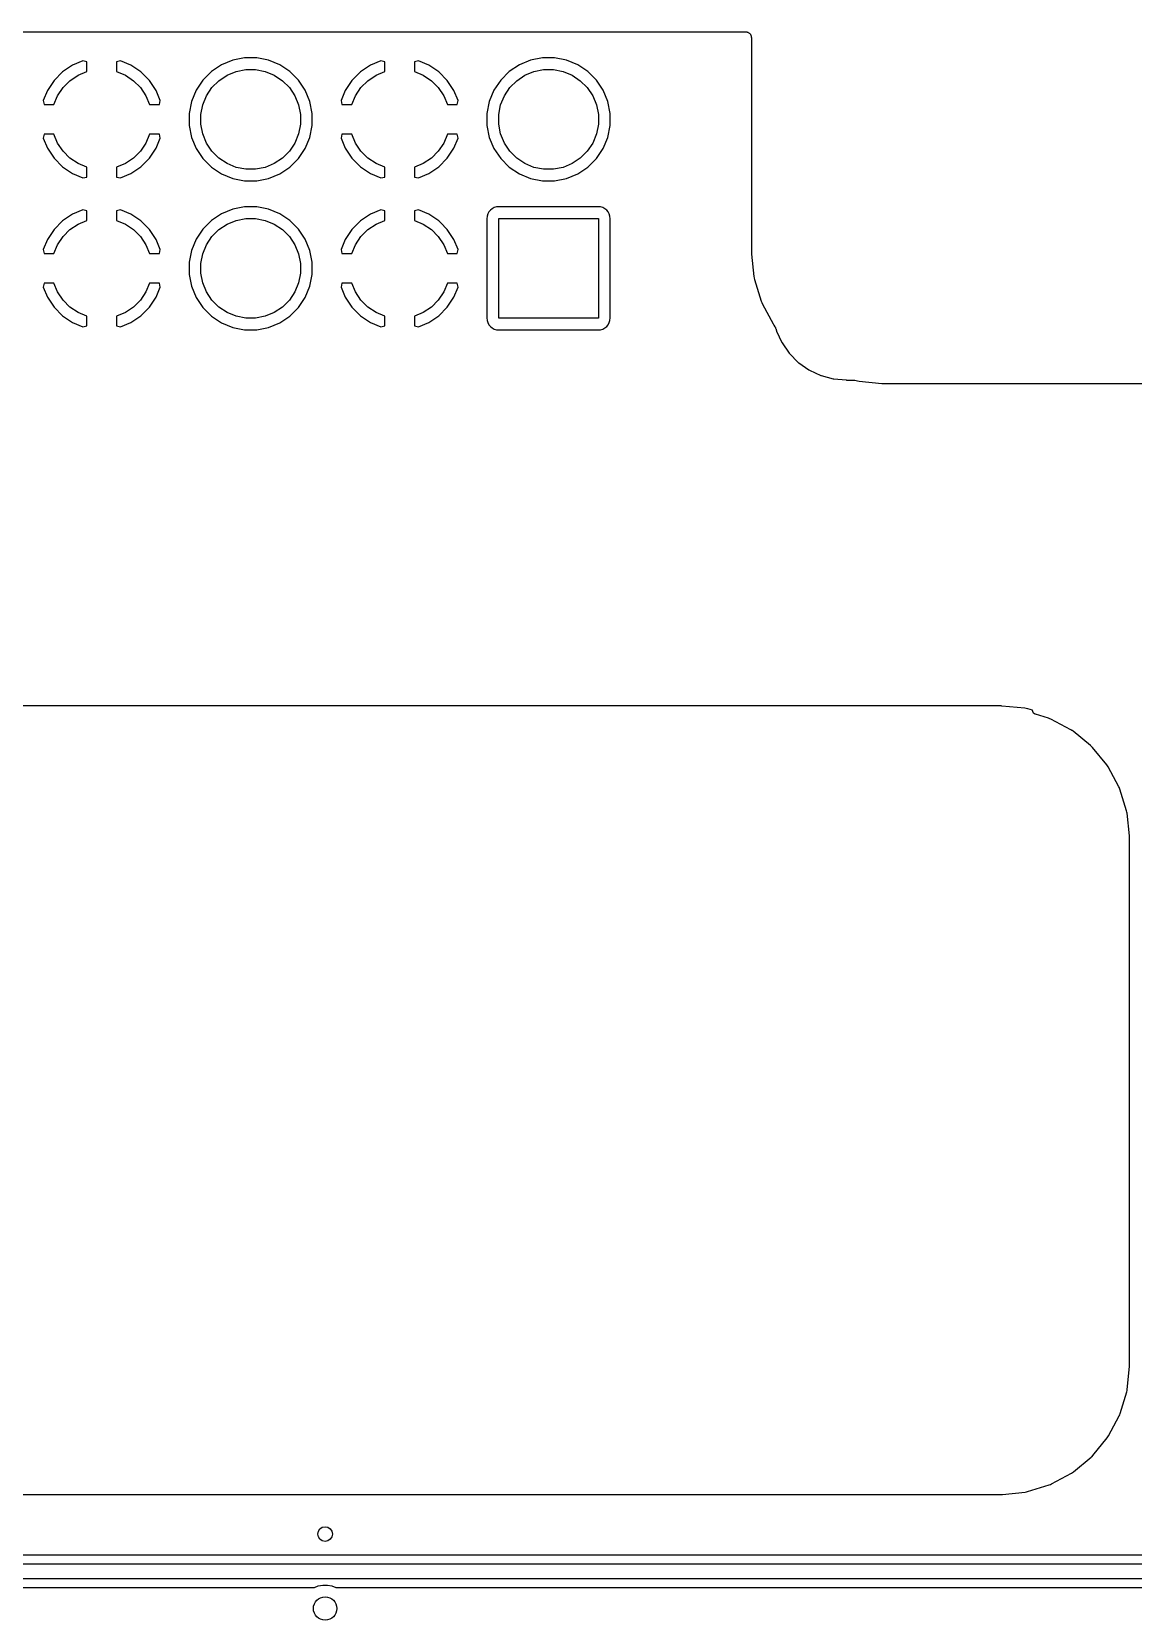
# Model space of a CAD drawing. Extents: x 4.56 to 9.07, y -4.98 to -1.83.
# Drawn here: x 5.753 to 6.493, y -2.933 to -1.866 of the extents above; entities that cross this region are included whole.
import ezdxf

# ---------------------------------------------------------------- set-up
doc = ezdxf.new("R2010")
doc.units = 0
doc.header["$MEASUREMENT"] = 0
doc.layers.add('BLACK', color=7, linetype='CONTINUOUS')

msp = doc.modelspace()

# ---------------------------------------------------------------- linework, layer by layer
at = {"layer": 'BLACK', "linetype": 'CONTINUOUS'}
for p, q in [((4.75004, -1.86614), (6.23228, -1.86614)), ((6.23228, -1.86614), (6.23231, -1.86614)), ((6.23231, -1.86614), (6.23231, -1.86614)), ((6.23231, -1.86614), (6.23231, -1.86614)), ((6.23231, -1.86614), (6.23234, -1.86614)), ((6.23234, -1.86614), (6.2327, -1.86618)), ((6.2327, -1.86618), (6.23308, -1.86622)), ((6.23308, -1.86622), (6.23309, -1.86623)), ((6.23309, -1.86623), (6.2331, -1.86623)), ((6.2331, -1.86623), (6.23346, -1.86634)), ((6.23346, -1.86634), (6.23381, -1.86645)), ((6.23381, -1.86645), (6.23382, -1.86646)), ((6.23382, -1.86646), (6.23383, -1.86646)), ((6.23383, -1.86646), (6.23416, -1.86664)), ((6.23416, -1.86664), (6.23449, -1.86681)), ((6.23449, -1.86681), (6.2345, -1.86682)), ((6.2345, -1.86682), (6.23451, -1.86683)), ((6.23451, -1.86683), (6.23479, -1.86707)), ((6.23479, -1.86707), (6.23508, -1.8673)), ((6.23508, -1.8673), (6.23509, -1.86732)), ((6.23509, -1.86732), (6.2351, -1.86732)), ((6.2351, -1.86732), (6.23533, -1.86761)), ((6.23533, -1.86761), (6.23556, -1.8679)), ((6.23556, -1.8679), (6.23557, -1.86791)), ((6.23557, -1.86791), (6.23558, -1.86792)), ((6.23558, -1.86792), (6.23575, -1.86825)), ((6.23575, -1.86825), (6.23592, -1.86858)), ((6.23592, -1.86858), (6.23593, -1.86859)), ((6.23593, -1.86859), (6.23593, -1.8686)), ((6.23593, -1.8686), (6.23604, -1.86896)), ((6.23604, -1.86896), (6.23615, -1.86931)), ((6.23615, -1.86931), (6.23615, -1.86933)), ((6.23615, -1.86933), (6.23615, -1.86934)), ((6.23615, -1.86934), (6.23618, -1.86971)), ((6.23618, -1.86971), (6.23622, -1.87008)), ((6.23622, -1.87008), (6.23622, -2.01426)), ((5.78733, -1.88573), (5.78041, -1.88862)), ((5.79, -1.8863), (5.78733, -1.88573)), ((5.79, -1.89292), (5.79, -1.8863)), ((5.81267, -1.88573), (5.81, -1.8863)), ((5.81, -1.8863), (5.81, -1.89292)), ((5.81959, -1.88862), (5.81267, -1.88573)), ((5.88794, -1.88525), (5.88042, -1.88837)), ((5.89593, -1.88366), (5.88794, -1.88525)), ((5.90407, -1.88366), (5.89593, -1.88366)), ((5.91206, -1.88525), (5.90407, -1.88366)), ((5.91958, -1.88837), (5.91206, -1.88525)), ((5.98733, -1.88573), (5.98041, -1.88862)), ((5.99, -1.8863), (5.98733, -1.88573)), ((5.99, -1.89292), (5.99, -1.8863)), ((6.01267, -1.88573), (6.01, -1.8863)), ((6.01, -1.8863), (6.01, -1.89292)), ((6.01959, -1.88862), (6.01267, -1.88573)), ((6.08794, -1.88525), (6.08042, -1.88837)), ((6.09593, -1.88366), (6.08794, -1.88525)), ((6.10407, -1.88366), (6.09593, -1.88366)), ((6.11206, -1.88525), (6.10407, -1.88366)), ((6.11958, -1.88837), (6.11206, -1.88525)), ((5.77369, -1.89314), (5.76798, -1.89889)), ((5.78041, -1.88862), (5.77369, -1.89314)), ((5.77867, -1.89901), (5.78415, -1.89534)), ((5.78415, -1.89534), (5.79, -1.89292)), ((5.81, -1.89292), (5.81585, -1.89534)), ((5.81585, -1.89534), (5.82133, -1.89901)), ((5.82631, -1.89314), (5.81959, -1.88862)), ((5.83202, -1.89889), (5.82631, -1.89314)), ((5.86789, -1.89865), (5.86337, -1.90542)), ((5.87365, -1.89289), (5.86789, -1.89865)), ((5.88042, -1.88837), (5.87365, -1.89289)), ((5.87867, -1.89901), (5.88415, -1.89534)), ((5.88415, -1.89534), (5.89024, -1.89282)), ((5.89024, -1.89282), (5.8967, -1.89154)), ((5.8967, -1.89154), (5.9033, -1.89154)), ((5.9033, -1.89154), (5.90976, -1.89282)), ((5.90976, -1.89282), (5.91585, -1.89534)), ((5.91585, -1.89534), (5.92133, -1.89901)), ((5.92635, -1.89289), (5.91958, -1.88837)), ((5.93211, -1.89865), (5.92635, -1.89289)), ((5.93663, -1.90542), (5.93211, -1.89865)), ((5.97369, -1.89314), (5.96798, -1.89889)), ((5.98041, -1.88862), (5.97369, -1.89314)), ((5.97867, -1.89901), (5.98415, -1.89534)), ((5.98415, -1.89534), (5.99, -1.89292)), ((6.01, -1.89292), (6.01585, -1.89534)), ((6.01585, -1.89534), (6.02133, -1.89901)), ((6.02631, -1.89314), (6.01959, -1.88862)), ((6.03202, -1.89889), (6.02631, -1.89314)), ((6.06789, -1.89865), (6.06337, -1.90542)), ((6.07365, -1.89289), (6.06789, -1.89865)), ((6.08042, -1.88837), (6.07365, -1.89289)), ((6.07867, -1.89901), (6.08415, -1.89534)), ((6.08415, -1.89534), (6.09024, -1.89282)), ((6.09024, -1.89282), (6.0967, -1.89154)), ((6.0967, -1.89154), (6.1033, -1.89154)), ((6.1033, -1.89154), (6.10976, -1.89282)), ((6.10976, -1.89282), (6.11585, -1.89534)), ((6.11585, -1.89534), (6.12133, -1.89901)), ((6.12635, -1.89289), (6.11958, -1.88837)), ((6.13211, -1.89865), (6.12635, -1.89289)), ((6.13663, -1.90542), (6.13211, -1.89865)), ((5.7635, -1.90564), (5.76073, -1.91237)), ((5.76798, -1.89889), (5.7635, -1.90564)), ((5.76792, -1.915), (5.77034, -1.90915)), ((5.77034, -1.90915), (5.77401, -1.90367)), ((5.77401, -1.90367), (5.77867, -1.89901)), ((5.82133, -1.89901), (5.82599, -1.90367)), ((5.82599, -1.90367), (5.82966, -1.90915)), ((5.82966, -1.90915), (5.83208, -1.915)), ((5.8365, -1.90564), (5.83202, -1.89889)), ((5.83927, -1.91237), (5.8365, -1.90564)), ((5.86337, -1.90542), (5.86025, -1.91294)), ((5.86782, -1.91524), (5.87034, -1.90915)), ((5.87034, -1.90915), (5.87401, -1.90367)), ((5.87401, -1.90367), (5.87867, -1.89901)), ((5.92133, -1.89901), (5.92599, -1.90367)), ((5.92599, -1.90367), (5.92966, -1.90915)), ((5.92966, -1.90915), (5.93218, -1.91524)), ((5.93975, -1.91294), (5.93663, -1.90542)), ((5.9635, -1.90564), (5.96073, -1.91237)), ((5.96798, -1.89889), (5.9635, -1.90564)), ((5.96792, -1.915), (5.97034, -1.90915)), ((5.97034, -1.90915), (5.97401, -1.90367)), ((5.97401, -1.90367), (5.97867, -1.89901)), ((6.02133, -1.89901), (6.02599, -1.90367)), ((6.02599, -1.90367), (6.02966, -1.90915)), ((6.02966, -1.90915), (6.03208, -1.915)), ((6.0365, -1.90564), (6.03202, -1.89889)), ((6.03927, -1.91237), (6.0365, -1.90564)), ((6.06337, -1.90542), (6.06025, -1.91294)), ((6.06782, -1.91524), (6.07034, -1.90915)), ((6.07034, -1.90915), (6.07401, -1.90367)), ((6.07401, -1.90367), (6.07867, -1.89901)), ((6.12133, -1.89901), (6.12599, -1.90367)), ((6.12599, -1.90367), (6.12966, -1.90915)), ((6.12966, -1.90915), (6.13218, -1.91524)), ((6.13975, -1.91294), (6.13663, -1.90542)), ((5.76073, -1.91237), (5.76128, -1.915)), ((5.76128, -1.915), (5.76792, -1.915)), ((5.83208, -1.915), (5.83872, -1.915)), ((5.83872, -1.915), (5.83927, -1.91237)), ((5.86025, -1.91294), (5.85866, -1.92093)), ((5.86654, -1.9217), (5.86782, -1.91524)), ((5.93218, -1.91524), (5.93346, -1.9217)), ((5.94134, -1.92093), (5.93975, -1.91294)), ((5.96073, -1.91237), (5.96128, -1.915)), ((5.96128, -1.915), (5.96792, -1.915)), ((6.03208, -1.915), (6.03872, -1.915)), ((6.03872, -1.915), (6.03927, -1.91237)), ((6.06025, -1.91294), (6.05866, -1.92093)), ((6.06654, -1.9217), (6.06782, -1.91524)), ((6.13218, -1.91524), (6.13346, -1.9217)), ((6.14134, -1.92093), (6.13975, -1.91294)), ((5.85866, -1.92093), (5.85866, -1.92907)), ((5.85866, -1.92907), (5.86025, -1.93706)), ((5.86654, -1.9283), (5.86654, -1.9217)), ((5.86782, -1.93476), (5.86654, -1.9283)), ((5.93346, -1.9283), (5.93218, -1.93476)), ((5.93346, -1.9217), (5.93346, -1.9283)), ((5.93975, -1.93706), (5.94134, -1.92907)), ((5.94134, -1.92907), (5.94134, -1.92093)), ((6.05866, -1.92093), (6.05866, -1.92907)), ((6.05866, -1.92907), (6.06025, -1.93706)), ((6.06654, -1.9283), (6.06654, -1.9217)), ((6.06782, -1.93476), (6.06654, -1.9283)), ((6.13346, -1.9283), (6.13218, -1.93476)), ((6.13346, -1.9217), (6.13346, -1.9283)), ((6.13975, -1.93706), (6.14134, -1.92907)), ((6.14134, -1.92907), (6.14134, -1.92093)), ((5.76128, -1.935), (5.76073, -1.93763)), ((5.76073, -1.93763), (5.7635, -1.94436)), ((5.76792, -1.935), (5.76128, -1.935)), ((5.77034, -1.94085), (5.76792, -1.935)), ((5.77401, -1.94633), (5.77034, -1.94085)), ((5.82966, -1.94085), (5.82599, -1.94633)), ((5.83208, -1.935), (5.82966, -1.94085)), ((5.83872, -1.935), (5.83208, -1.935)), ((5.8365, -1.94436), (5.83927, -1.93763)), ((5.83927, -1.93763), (5.83872, -1.935)), ((5.86025, -1.93706), (5.86337, -1.94458)), ((5.87034, -1.94085), (5.86782, -1.93476)), ((5.87401, -1.94633), (5.87034, -1.94085)), ((5.92966, -1.94085), (5.92599, -1.94633)), ((5.93218, -1.93476), (5.92966, -1.94085)), ((5.93663, -1.94458), (5.93975, -1.93706)), ((5.96128, -1.935), (5.96073, -1.93763)), ((5.96073, -1.93763), (5.9635, -1.94436)), ((5.96792, -1.935), (5.96128, -1.935)), ((5.97034, -1.94085), (5.96792, -1.935)), ((5.97401, -1.94633), (5.97034, -1.94085)), ((6.02966, -1.94085), (6.02599, -1.94633)), ((6.03208, -1.935), (6.02966, -1.94085)), ((6.03872, -1.935), (6.03208, -1.935)), ((6.0365, -1.94436), (6.03927, -1.93763)), ((6.03927, -1.93763), (6.03872, -1.935)), ((6.06025, -1.93706), (6.06337, -1.94458)), ((6.07034, -1.94085), (6.06782, -1.93476)), ((6.07401, -1.94633), (6.07034, -1.94085)), ((6.12966, -1.94085), (6.12599, -1.94633)), ((6.13218, -1.93476), (6.12966, -1.94085)), ((6.13663, -1.94458), (6.13975, -1.93706)), ((5.7635, -1.94436), (5.76798, -1.95111)), ((5.76798, -1.95111), (5.77369, -1.95686)), ((5.77867, -1.95099), (5.77401, -1.94633)), ((5.78415, -1.95466), (5.77867, -1.95099)), ((5.82133, -1.95099), (5.81585, -1.95466)), ((5.82599, -1.94633), (5.82133, -1.95099)), ((5.82631, -1.95686), (5.83202, -1.95111)), ((5.83202, -1.95111), (5.8365, -1.94436)), ((5.86337, -1.94458), (5.86789, -1.95135)), ((5.86789, -1.95135), (5.87365, -1.95711)), ((5.87867, -1.95099), (5.87401, -1.94633)), ((5.88415, -1.95466), (5.87867, -1.95099)), ((5.92133, -1.95099), (5.91585, -1.95466)), ((5.92599, -1.94633), (5.92133, -1.95099)), ((5.92635, -1.95711), (5.93211, -1.95135)), ((5.93211, -1.95135), (5.93663, -1.94458)), ((5.9635, -1.94436), (5.96798, -1.95111)), ((5.96798, -1.95111), (5.97369, -1.95686)), ((5.97867, -1.95099), (5.97401, -1.94633)), ((5.98415, -1.95466), (5.97867, -1.95099)), ((6.02133, -1.95099), (6.01585, -1.95466)), ((6.02599, -1.94633), (6.02133, -1.95099)), ((6.02631, -1.95686), (6.03202, -1.95111)), ((6.03202, -1.95111), (6.0365, -1.94436)), ((6.06337, -1.94458), (6.06789, -1.95135)), ((6.06789, -1.95135), (6.07365, -1.95711)), ((6.07867, -1.95099), (6.07401, -1.94633)), ((6.08415, -1.95466), (6.07867, -1.95099)), ((6.12133, -1.95099), (6.11585, -1.95466)), ((6.12599, -1.94633), (6.12133, -1.95099)), ((6.12635, -1.95711), (6.13211, -1.95135)), ((6.13211, -1.95135), (6.13663, -1.94458)), ((5.77369, -1.95686), (5.78041, -1.96138)), ((5.78041, -1.96138), (5.78733, -1.96427)), ((5.79, -1.95708), (5.78415, -1.95466)), ((5.79, -1.9637), (5.79, -1.95708)), ((5.81585, -1.95466), (5.81, -1.95708)), ((5.81, -1.95708), (5.81, -1.9637)), ((5.81267, -1.96427), (5.81959, -1.96138)), ((5.81959, -1.96138), (5.82631, -1.95686)), ((5.87365, -1.95711), (5.88042, -1.96163)), ((5.88042, -1.96163), (5.88794, -1.96475)), ((5.89024, -1.95718), (5.88415, -1.95466)), ((5.8967, -1.95846), (5.89024, -1.95718)), ((5.9033, -1.95846), (5.8967, -1.95846)), ((5.90976, -1.95718), (5.9033, -1.95846)), ((5.91585, -1.95466), (5.90976, -1.95718)), ((5.91206, -1.96475), (5.91958, -1.96163)), ((5.91958, -1.96163), (5.92635, -1.95711)), ((5.97369, -1.95686), (5.98041, -1.96138)), ((5.98041, -1.96138), (5.98733, -1.96427)), ((5.99, -1.95708), (5.98415, -1.95466)), ((5.99, -1.9637), (5.99, -1.95708)), ((6.01585, -1.95466), (6.01, -1.95708)), ((6.01, -1.95708), (6.01, -1.9637)), ((6.01267, -1.96427), (6.01959, -1.96138)), ((6.01959, -1.96138), (6.02631, -1.95686)), ((6.07365, -1.95711), (6.08042, -1.96163)), ((6.08042, -1.96163), (6.08794, -1.96475)), ((6.09024, -1.95718), (6.08415, -1.95466)), ((6.0967, -1.95846), (6.09024, -1.95718)), ((6.1033, -1.95846), (6.0967, -1.95846)), ((6.10976, -1.95718), (6.1033, -1.95846)), ((6.11585, -1.95466), (6.10976, -1.95718)), ((6.11206, -1.96475), (6.11958, -1.96163)), ((6.11958, -1.96163), (6.12635, -1.95711)), ((5.78733, -1.96427), (5.79, -1.9637)), ((5.81, -1.9637), (5.81267, -1.96427)), ((5.88794, -1.96475), (5.89593, -1.96634)), ((5.89593, -1.96634), (5.90407, -1.96634)), ((5.90407, -1.96634), (5.91206, -1.96475)), ((5.98733, -1.96427), (5.99, -1.9637)), ((6.01, -1.9637), (6.01267, -1.96427)), ((6.08794, -1.96475), (6.09593, -1.96634)), ((6.09593, -1.96634), (6.10407, -1.96634)), ((6.10407, -1.96634), (6.11206, -1.96475)), ((5.89593, -1.98366), (5.88794, -1.98525)), ((5.90407, -1.98366), (5.89593, -1.98366)), ((5.91206, -1.98525), (5.90407, -1.98366)), ((6.06499, -1.98378), (6.06351, -1.98423)), ((6.06673, -1.9836), (6.06499, -1.98378)), ((6.13327, -1.9836), (6.06673, -1.9836)), ((6.13501, -1.98378), (6.13327, -1.9836)), ((6.13649, -1.98423), (6.13501, -1.98378)), ((5.77369, -1.99314), (5.76798, -1.99889)), ((5.78041, -1.98862), (5.77369, -1.99314)), ((5.78733, -1.98573), (5.78041, -1.98862)), ((5.78415, -1.99534), (5.79, -1.99292)), ((5.79, -1.9863), (5.78733, -1.98573)), ((5.79, -1.99292), (5.79, -1.9863)), ((5.81267, -1.98573), (5.81, -1.9863)), ((5.81, -1.9863), (5.81, -1.99292)), ((5.81, -1.99292), (5.81585, -1.99534)), ((5.81959, -1.98862), (5.81267, -1.98573)), ((5.82631, -1.99314), (5.81959, -1.98862)), ((5.83202, -1.99889), (5.82631, -1.99314)), ((5.87365, -1.99289), (5.86789, -1.99865)), ((5.88042, -1.98837), (5.87365, -1.99289)), ((5.88794, -1.98525), (5.88042, -1.98837)), ((5.88415, -1.99534), (5.89024, -1.99282)), ((5.89024, -1.99282), (5.8967, -1.99154)), ((5.8967, -1.99154), (5.9033, -1.99154)), ((5.9033, -1.99154), (5.90976, -1.99282)), ((5.90976, -1.99282), (5.91585, -1.99534)), ((5.91958, -1.98837), (5.91206, -1.98525)), ((5.92635, -1.99289), (5.91958, -1.98837)), ((5.93211, -1.99865), (5.92635, -1.99289)), ((5.97369, -1.99314), (5.96798, -1.99889)), ((5.98041, -1.98862), (5.97369, -1.99314)), ((5.98733, -1.98573), (5.98041, -1.98862)), ((5.98415, -1.99534), (5.99, -1.99292)), ((5.99, -1.9863), (5.98733, -1.98573)), ((5.99, -1.99292), (5.99, -1.9863)), ((6.01267, -1.98573), (6.01, -1.9863)), ((6.01, -1.9863), (6.01, -1.99292)), ((6.01, -1.99292), (6.01585, -1.99534)), ((6.01959, -1.98862), (6.01267, -1.98573)), ((6.02631, -1.99314), (6.01959, -1.98862)), ((6.02747, -1.99431), (6.02631, -1.99314)), ((6.03202, -1.99889), (6.02747, -1.99431)), ((6.05878, -1.98999), (6.0586, -1.99173)), ((6.0586, -1.99173), (6.0586, -2.05827)), ((6.05923, -1.98851), (6.05878, -1.98999)), ((6.05996, -1.98714), (6.05923, -1.98851)), ((6.06094, -1.98594), (6.05996, -1.98714)), ((6.06214, -1.98496), (6.06094, -1.98594)), ((6.06351, -1.98423), (6.06214, -1.98496)), ((6.06654, -2.05846), (6.06654, -1.99154)), ((6.06654, -1.99154), (6.13346, -1.99154)), ((6.13346, -1.99154), (6.13346, -2.05846)), ((6.13786, -1.98496), (6.13649, -1.98423)), ((6.13906, -1.98594), (6.13786, -1.98496)), ((6.14004, -1.98714), (6.13906, -1.98594)), ((6.14077, -1.98851), (6.14004, -1.98714)), ((6.14122, -1.98999), (6.14077, -1.98851)), ((6.1414, -1.99173), (6.14122, -1.98999)), ((6.1414, -2.05827), (6.1414, -1.99173)), ((5.76798, -1.99889), (5.7635, -2.00564)), ((5.77034, -2.00915), (5.77401, -2.00367)), ((5.77401, -2.00367), (5.77867, -1.99901)), ((5.77867, -1.99901), (5.78415, -1.99534)), ((5.81585, -1.99534), (5.82133, -1.99901)), ((5.82133, -1.99901), (5.82599, -2.00367)), ((5.82599, -2.00367), (5.82966, -2.00915)), ((5.8365, -2.00564), (5.83202, -1.99889)), ((5.86337, -2.00542), (5.86025, -2.01294)), ((5.86789, -1.99865), (5.86337, -2.00542)), ((5.87034, -2.00915), (5.87401, -2.00367)), ((5.87401, -2.00367), (5.87867, -1.99901)), ((5.87867, -1.99901), (5.88415, -1.99534)), ((5.91585, -1.99534), (5.92133, -1.99901)), ((5.92133, -1.99901), (5.92599, -2.00367)), ((5.92599, -2.00367), (5.92966, -2.00915)), ((5.93663, -2.00542), (5.93211, -1.99865)), ((5.93975, -2.01294), (5.93663, -2.00542)), ((5.96798, -1.99889), (5.9635, -2.00564)), ((5.97034, -2.00915), (5.97401, -2.00367)), ((5.97401, -2.00367), (5.97867, -1.99901)), ((5.97867, -1.99901), (5.98415, -1.99534)), ((6.01585, -1.99534), (6.02133, -1.99901)), ((6.02133, -1.99901), (6.02599, -2.00367)), ((6.02599, -2.00367), (6.02966, -2.00915)), ((6.0365, -2.00564), (6.03202, -1.99889)), ((5.7635, -2.00564), (5.76073, -2.01237)), ((5.76073, -2.01237), (5.76128, -2.015)), ((5.76128, -2.015), (5.76792, -2.015)), ((5.76792, -2.015), (5.77034, -2.00915)), ((5.82966, -2.00915), (5.83208, -2.015)), ((5.83208, -2.015), (5.83872, -2.015)), ((5.83927, -2.01237), (5.8365, -2.00564)), ((5.83872, -2.015), (5.83927, -2.01237)), ((5.86025, -2.01294), (5.85866, -2.02093)), ((5.86654, -2.0217), (5.86782, -2.01524)), ((5.86782, -2.01524), (5.87034, -2.00915)), ((5.92966, -2.00915), (5.93218, -2.01524)), ((5.93218, -2.01524), (5.93346, -2.0217)), ((5.94134, -2.02093), (5.93975, -2.01294)), ((5.9635, -2.00564), (5.96073, -2.01237)), ((5.96073, -2.01237), (5.96128, -2.015)), ((5.96128, -2.015), (5.96792, -2.015)), ((5.96792, -2.015), (5.97034, -2.00915)), ((6.02966, -2.00915), (6.03208, -2.015)), ((6.03208, -2.015), (6.03872, -2.015)), ((6.03927, -2.01237), (6.0365, -2.00564)), ((6.03872, -2.015), (6.03927, -2.01237)), ((6.23622, -2.01426), (6.23626, -2.0147)), ((6.23626, -2.0147), (6.23627, -2.01476)), ((6.23627, -2.01476), (6.23627, -2.01493)), ((6.23627, -2.01493), (6.23628, -2.01511)), ((6.23628, -2.01511), (6.23628, -2.0154)), ((6.23628, -2.0154), (6.23786, -2.03045)), ((5.85866, -2.02093), (5.85866, -2.02907)), ((5.86654, -2.0283), (5.86654, -2.0217)), ((5.93346, -2.0217), (5.93346, -2.0283)), ((5.94134, -2.02907), (5.94134, -2.02093)), ((5.76128, -2.035), (5.76073, -2.03763)), ((5.76792, -2.035), (5.76128, -2.035)), ((5.77034, -2.04085), (5.76792, -2.035)), ((5.83208, -2.035), (5.82966, -2.04085)), ((5.83872, -2.035), (5.83208, -2.035)), ((5.83927, -2.03763), (5.83872, -2.035)), ((5.85866, -2.02907), (5.86025, -2.03706)), ((5.86025, -2.03706), (5.86337, -2.04458)), ((5.86782, -2.03476), (5.86654, -2.0283)), ((5.87034, -2.04085), (5.86782, -2.03476)), ((5.93218, -2.03476), (5.92966, -2.04085)), ((5.93346, -2.0283), (5.93218, -2.03476)), ((5.93663, -2.04458), (5.93975, -2.03706)), ((5.93975, -2.03706), (5.94134, -2.02907)), ((5.96128, -2.035), (5.96073, -2.03763)), ((5.96792, -2.035), (5.96128, -2.035)), ((5.97034, -2.04085), (5.96792, -2.035)), ((6.03208, -2.035), (6.02966, -2.04085)), ((6.03872, -2.035), (6.03208, -2.035)), ((6.03927, -2.03763), (6.03872, -2.035)), ((6.23786, -2.03045), (6.23807, -2.03148)), ((6.23807, -2.03148), (6.23809, -2.03154)), ((6.23809, -2.03154), (6.23809, -2.03154)), ((6.23809, -2.03154), (6.23828, -2.03256)), ((6.23828, -2.03256), (6.24276, -2.04702)), ((5.76073, -2.03763), (5.7635, -2.04436)), ((5.7635, -2.04436), (5.76798, -2.05111)), ((5.77401, -2.04633), (5.77034, -2.04085)), ((5.77867, -2.05099), (5.77401, -2.04633)), ((5.82599, -2.04633), (5.82133, -2.05099)), ((5.82966, -2.04085), (5.82599, -2.04633)), ((5.83202, -2.05111), (5.8365, -2.04436)), ((5.8365, -2.04436), (5.83927, -2.03763)), ((5.86337, -2.04458), (5.86789, -2.05135)), ((5.87401, -2.04633), (5.87034, -2.04085)), ((5.87867, -2.05099), (5.87401, -2.04633)), ((5.92599, -2.04633), (5.92133, -2.05099)), ((5.92966, -2.04085), (5.92599, -2.04633)), ((5.93211, -2.05135), (5.93663, -2.04458)), ((5.96073, -2.03763), (5.9635, -2.04436)), ((5.9635, -2.04436), (5.96798, -2.05111)), ((5.97401, -2.04633), (5.97034, -2.04085)), ((5.97867, -2.05099), (5.97401, -2.04633)), ((6.02599, -2.04633), (6.02133, -2.05099)), ((6.02966, -2.04085), (6.02599, -2.04633)), ((6.03202, -2.05111), (6.0365, -2.04436)), ((6.0365, -2.04436), (6.03927, -2.03763)), ((6.24276, -2.04702), (6.24317, -2.04799)), ((6.24317, -2.04799), (6.24319, -2.04804)), ((6.24319, -2.04804), (6.24319, -2.04804)), ((6.24319, -2.04804), (6.24358, -2.04901)), ((5.76798, -2.05111), (5.77369, -2.05686)), ((5.77369, -2.05686), (5.78041, -2.06138)), ((5.78415, -2.05466), (5.77867, -2.05099)), ((5.79, -2.05708), (5.78415, -2.05466)), ((5.79, -2.0637), (5.79, -2.05708)), ((5.81585, -2.05466), (5.81, -2.05708)), ((5.81, -2.05708), (5.81, -2.0637)), ((5.82133, -2.05099), (5.81585, -2.05466)), ((5.81959, -2.06138), (5.82631, -2.05686)), ((5.82631, -2.05686), (5.83202, -2.05111)), ((5.86789, -2.05135), (5.87365, -2.05711)), ((5.87365, -2.05711), (5.88042, -2.06163)), ((5.88415, -2.05466), (5.87867, -2.05099)), ((5.89024, -2.05718), (5.88415, -2.05466)), ((5.8967, -2.05846), (5.89024, -2.05718)), ((5.9033, -2.05846), (5.8967, -2.05846)), ((5.90976, -2.05718), (5.9033, -2.05846)), ((5.91585, -2.05466), (5.90976, -2.05718)), ((5.92133, -2.05099), (5.91585, -2.05466)), ((5.91958, -2.06163), (5.92635, -2.05711)), ((5.92635, -2.05711), (5.93211, -2.05135)), ((5.96798, -2.05111), (5.97369, -2.05686)), ((5.97369, -2.05686), (5.98041, -2.06138)), ((5.98415, -2.05466), (5.97867, -2.05099)), ((5.99, -2.05708), (5.98415, -2.05466)), ((5.99, -2.0637), (5.99, -2.05708)), ((6.01585, -2.05466), (6.01, -2.05708)), ((6.01, -2.05708), (6.01, -2.0637)), ((6.02133, -2.05099), (6.01585, -2.05466)), ((6.01959, -2.06138), (6.02631, -2.05686)), ((6.02631, -2.05686), (6.03202, -2.05111)), ((6.0586, -2.05827), (6.05878, -2.06001)), ((6.13346, -2.05846), (6.06654, -2.05846)), ((6.14122, -2.06001), (6.1414, -2.05827)), ((6.24358, -2.04901), (6.25078, -2.06232)), ((5.78041, -2.06138), (5.78733, -2.06427)), ((5.78733, -2.06427), (5.79, -2.0637)), ((5.81, -2.0637), (5.81267, -2.06427)), ((5.81267, -2.06427), (5.81959, -2.06138)), ((5.88042, -2.06163), (5.88794, -2.06475)), ((5.88794, -2.06475), (5.89593, -2.06634)), ((5.89593, -2.06634), (5.90407, -2.06634)), ((5.90407, -2.06634), (5.91206, -2.06475)), ((5.91206, -2.06475), (5.91958, -2.06163)), ((5.98041, -2.06138), (5.98733, -2.06427)), ((5.98733, -2.06427), (5.99, -2.0637)), ((6.01, -2.0637), (6.01267, -2.06427)), ((6.01267, -2.06427), (6.01959, -2.06138)), ((6.05878, -2.06001), (6.05923, -2.06149)), ((6.05923, -2.06149), (6.05996, -2.06286)), ((6.05996, -2.06286), (6.06094, -2.06406)), ((6.06094, -2.06406), (6.06214, -2.06504)), ((6.06214, -2.06504), (6.06351, -2.06577)), ((6.06351, -2.06577), (6.06499, -2.06622)), ((6.06499, -2.06622), (6.06673, -2.0664)), ((6.06673, -2.0664), (6.13327, -2.0664)), ((6.13327, -2.0664), (6.13501, -2.06622)), ((6.13501, -2.06622), (6.13649, -2.06577)), ((6.13649, -2.06577), (6.13786, -2.06504)), ((6.13786, -2.06504), (6.13906, -2.06406)), ((6.13906, -2.06406), (6.14004, -2.06286)), ((6.14004, -2.06286), (6.14077, -2.06149)), ((6.14077, -2.06149), (6.14122, -2.06001)), ((6.25078, -2.06232), (6.25136, -2.0632)), ((6.25136, -2.0632), (6.2514, -2.06324)), ((6.2514, -2.06324), (6.2514, -2.06324)), ((6.2514, -2.06324), (6.25204, -2.06423)), ((6.25204, -2.06423), (6.25207, -2.06428)), ((6.25207, -2.06428), (6.25217, -2.06447)), ((6.25217, -2.06447), (6.25228, -2.06465)), ((6.25228, -2.06465), (6.25234, -2.06481)), ((6.25234, -2.06481), (6.25242, -2.06496)), ((6.25242, -2.06496), (6.25248, -2.06517)), ((6.25248, -2.06517), (6.25255, -2.06537)), ((6.25255, -2.06537), (6.25297, -2.06693)), ((6.25297, -2.06693), (6.25309, -2.06726)), ((6.25309, -2.06726), (6.25663, -2.07484)), ((6.25663, -2.07484), (6.2568, -2.07514)), ((6.2568, -2.07514), (6.2616, -2.082)), ((6.2616, -2.082), (6.26182, -2.08226)), ((6.26182, -2.08226), (6.26774, -2.08818)), ((6.26774, -2.08818), (6.268, -2.0884)), ((6.268, -2.0884), (6.27486, -2.0932)), ((6.27486, -2.0932), (6.27516, -2.09337)), ((6.27516, -2.09337), (6.28274, -2.09691)), ((6.28274, -2.09691), (6.28306, -2.09703)), ((6.28306, -2.09703), (6.29115, -2.0992)), ((6.29115, -2.0992), (6.29149, -2.09926)), ((6.29149, -2.09926), (6.29991, -2.09999)), ((6.29991, -2.09999), (6.30009, -2.1)), ((6.30009, -2.1), (6.30462, -2.1)), ((6.30462, -2.1), (6.30467, -2.1)), ((6.30467, -2.1), (6.30484, -2.10002)), ((6.30484, -2.10002), (6.305, -2.10002)), ((6.305, -2.10002), (6.30522, -2.10006)), ((6.30522, -2.10006), (6.30544, -2.10009)), ((6.30544, -2.10009), (6.30559, -2.10014)), ((6.30559, -2.10014), (6.30576, -2.10017)), ((6.30576, -2.10017), (6.30648, -2.10039)), ((6.30648, -2.10039), (6.30751, -2.10059)), ((6.30751, -2.10059), (6.30757, -2.1006)), ((6.30757, -2.1006), (6.30757, -2.1006)), ((6.30757, -2.1006), (6.30859, -2.10082)), ((6.30859, -2.10082), (6.32384, -2.10232)), ((6.32384, -2.10232), (6.32384, -2.10232)), ((6.32384, -2.10232), (6.32384, -2.10232)), ((6.32384, -2.10232), (6.32432, -2.10236)), ((6.32432, -2.10236), (6.95405, -2.10236)), ((6.40403, -2.3189), (4.75067, -2.3189)), ((6.4045, -2.31894), (6.40403, -2.3189)), ((6.41976, -2.32044), (6.4045, -2.31894)), ((6.4045, -2.31894), (6.4045, -2.31894)), ((6.4045, -2.31894), (6.4045, -2.31894)), ((6.42078, -2.32066), (6.41976, -2.32044)), ((6.42083, -2.32067), (6.42078, -2.32066)), ((6.42078, -2.32066), (6.42078, -2.32066)), ((6.42187, -2.32087), (6.42083, -2.32067)), ((6.42501, -2.32182), (6.42187, -2.32087)), ((6.42501, -2.32195), (6.42501, -2.32182)), ((6.42504, -2.3221), (6.42501, -2.32195)), ((6.42506, -2.32226), (6.42504, -2.3221)), ((6.4251, -2.32238), (6.42506, -2.32226)), ((6.42512, -2.32252), (6.4251, -2.32238)), ((6.42518, -2.32266), (6.42512, -2.32252)), ((6.42522, -2.32281), (6.42518, -2.32266)), ((6.42529, -2.32293), (6.42522, -2.32281)), ((6.42534, -2.32305), (6.42529, -2.32293)), ((6.42542, -2.32318), (6.42534, -2.32305)), ((6.42549, -2.32332), (6.42542, -2.32318)), ((6.42558, -2.32342), (6.42549, -2.32332)), ((6.42565, -2.32353), (6.42558, -2.32342)), ((6.42576, -2.32364), (6.42565, -2.32353)), ((6.42586, -2.32376), (6.42576, -2.32364)), ((6.42596, -2.32385), (6.42586, -2.32376)), ((6.42605, -2.32394), (6.42596, -2.32385)), ((6.42618, -2.32403), (6.42605, -2.32394)), ((6.4263, -2.32413), (6.42618, -2.32403)), ((6.42642, -2.32419), (6.4263, -2.32413)), ((6.42653, -2.32427), (6.42642, -2.32419)), ((6.42667, -2.32433), (6.42653, -2.32427)), ((6.42681, -2.3244), (6.42667, -2.32433)), ((6.42694, -2.32444), (6.42681, -2.3244)), ((6.42706, -2.3245), (6.42694, -2.32444)), ((6.4271, -2.32451), (6.42706, -2.3245)), ((6.4358, -2.32714), (6.4271, -2.32451)), ((6.43656, -2.32746), (6.4358, -2.32714)), ((6.4366, -2.32748), (6.43656, -2.32746)), ((6.43656, -2.32746), (6.43656, -2.32746)), ((6.43737, -2.3278), (6.4366, -2.32748)), ((6.45079, -2.33493), (6.43737, -2.3278)), ((6.45147, -2.3354), (6.45079, -2.33493)), ((6.45151, -2.33542), (6.45147, -2.3354)), ((6.45147, -2.3354), (6.45147, -2.3354)), ((6.45221, -2.33589), (6.45151, -2.33542)), ((6.46398, -2.34549), (6.45221, -2.33589)), ((6.46456, -2.34608), (6.46398, -2.34549)), ((6.46459, -2.34611), (6.46456, -2.34608)), ((6.46456, -2.34608), (6.46456, -2.34608)), ((6.46519, -2.3467), (6.46459, -2.34611)), ((6.47487, -2.35841), (6.46519, -2.3467)), ((6.47533, -2.3591), (6.47487, -2.35841)), ((6.47535, -2.35914), (6.47533, -2.3591)), ((6.47533, -2.3591), (6.47533, -2.3591)), ((6.47582, -2.35983), (6.47535, -2.35914)), ((6.48305, -2.3732), (6.47582, -2.35983)), ((6.48336, -2.37397), (6.48305, -2.3732)), ((6.48337, -2.374), (6.48336, -2.37397)), ((6.48336, -2.37397), (6.48336, -2.37397)), ((6.4837, -2.37478), (6.48337, -2.374)), ((6.48819, -2.3893), (6.4837, -2.37478)), ((6.48834, -2.39011), (6.48819, -2.3893)), ((6.48835, -2.39015), (6.48834, -2.39011)), ((6.48834, -2.39011), (6.48834, -2.39011)), ((6.48852, -2.39097), (6.48835, -2.39015)), ((6.49011, -2.40608), (6.48852, -2.39097)), ((6.49011, -2.4064), (6.49011, -2.40608)), ((6.49012, -2.40654), (6.49011, -2.4064)), ((6.49012, -2.40668), (6.49012, -2.40654)), ((6.49012, -2.40672), (6.49012, -2.40668)), ((6.49016, -2.40706), (6.49012, -2.40672)), ((6.49016, -2.7622), (6.49016, -2.40706)), ((6.48862, -2.77785), (6.49012, -2.76258)), ((6.49012, -2.76258), (6.49016, -2.7622)), ((6.49012, -2.76258), (6.49012, -2.76258)), ((6.49012, -2.76258), (6.49012, -2.76258)), ((6.48389, -2.79407), (6.48828, -2.77952)), ((6.48828, -2.77952), (6.48844, -2.7787)), ((6.48844, -2.7787), (6.48845, -2.77866)), ((6.48845, -2.77866), (6.48862, -2.77785)), ((6.48845, -2.77866), (6.48845, -2.77866)), ((6.48355, -2.79487), (6.48356, -2.79483)), ((6.48356, -2.79483), (6.48389, -2.79407)), ((6.48356, -2.79483), (6.48356, -2.79483)), ((6.47609, -2.80906), (6.48323, -2.79564)), ((6.48323, -2.79564), (6.48355, -2.79487)), ((6.46553, -2.82225), (6.47514, -2.81047)), ((6.47514, -2.81047), (6.4756, -2.80978)), ((6.4756, -2.80978), (6.47562, -2.80974)), ((6.47562, -2.80974), (6.47609, -2.80906)), ((6.47562, -2.80974), (6.47562, -2.80974)), ((6.45261, -2.83314), (6.46432, -2.82345)), ((6.46432, -2.82345), (6.46491, -2.82286)), ((6.46491, -2.82286), (6.46494, -2.82283)), ((6.46494, -2.82283), (6.46553, -2.82225)), ((6.46494, -2.82283), (6.46494, -2.82283)), ((6.43782, -2.84131), (6.45119, -2.83408)), ((6.45119, -2.83408), (6.45189, -2.83362)), ((6.45189, -2.83362), (6.45192, -2.83359)), ((6.45192, -2.83359), (6.45261, -2.83314)), ((6.45192, -2.83359), (6.45192, -2.83359)), ((6.40494, -2.84838), (6.42006, -2.84679)), ((6.42006, -2.84679), (6.42088, -2.84662)), ((6.42088, -2.84662), (6.42092, -2.84661)), ((6.42092, -2.84661), (6.42173, -2.84646)), ((6.42092, -2.84661), (6.42092, -2.84661)), ((6.42173, -2.84646), (6.43625, -2.84196)), ((6.43625, -2.84196), (6.43702, -2.84164)), ((6.43702, -2.84164), (6.43706, -2.84162)), ((6.43706, -2.84162), (6.43782, -2.84131)), ((6.43706, -2.84162), (6.43706, -2.84162)), ((4.75448, -2.84843), (6.40396, -2.84843)), ((6.40396, -2.84843), (6.4043, -2.84839)), ((6.4043, -2.84839), (6.40434, -2.84839)), ((6.40434, -2.84839), (6.40448, -2.84839)), ((6.40448, -2.84839), (6.40462, -2.84838)), ((6.40462, -2.84838), (6.40494, -2.84838)), ((6.50676, -2.88909), (4.90009, -2.88909)), ((4.896, -2.895), (6.51043, -2.895)), ((6.51225, -2.905), (4.896, -2.905)), ((5.67202, -2.91091), (5.94288, -2.91091)), ((5.94288, -2.91091), (5.94541, -2.90986)), ((5.94541, -2.90986), (5.94845, -2.90925)), ((5.94845, -2.90925), (5.95155, -2.90925)), ((5.95155, -2.90925), (5.95459, -2.90986)), ((5.95459, -2.90986), (5.95712, -2.91091)), ((5.95712, -2.91091), (6.51182, -2.91091))]:
    msp.add_line(p, q, dxfattribs=at)
at = {"layer": 'BLACK'}
for centre, radius in [((5.95, -2.875), 0.00492), ((5.95, -2.925), 0.00787)]:
    msp.add_circle(centre, radius, dxfattribs=at)

doc.saveas('drawing.dxf')
